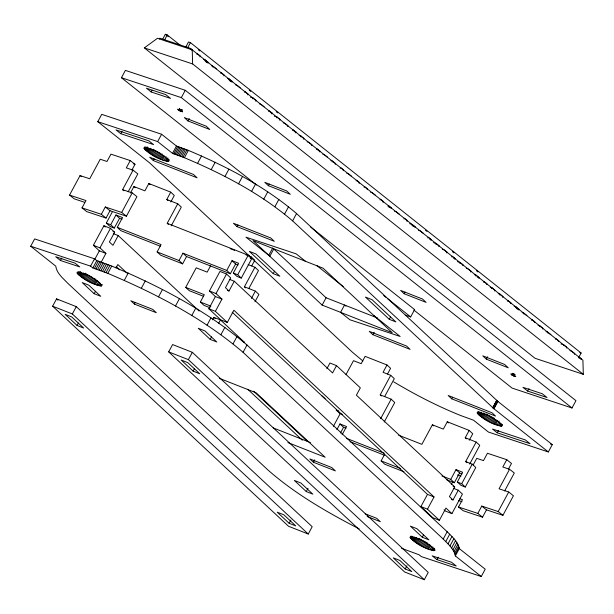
<?xml version="1.0" encoding="UTF-8"?>
<svg xmlns="http://www.w3.org/2000/svg" width="614" height="614" viewBox="0 0 614 614"><rect width="100%" height="100%" fill="white"/><g stroke="black" fill="none" stroke-linecap="round" stroke-linejoin="round"><path stroke-width="0.92" d="M359.129 528.861C327.062 512.222 295.319 494.032 268.057 470.094L67.885 283.361C63.15 278.38 56.718 273.414 55.782 266.161L30.7 246.237L34.645 238.907L94.533 258.809L96.797 260.605L111.756 266.062C159.909 286.285 207.095 310.953 247.005 344.999L447.169 531.724C451.896 536.636 458.044 541.525 459.287 548.601L455.342 555.923L481.261 576.515L485.206 569.193L459.287 548.601M362.866 360.955L352.643 352.436L149.563 162.825L97.772 121.679L101.717 114.35L161.605 134.251L176.464 146.055L188.36 150.392C226.881 166.578 264.626 186.311 296.554 213.542L497.877 401.418L552.278 444.636L548.333 451.958L488.437 432.056L473.486 420.183L460.838 415.586C437.559 406.238 415.202 394.71 393.689 381.839M256.414 184.952L121.442 77.717L125.386 70.387L185.274 90.289L575.947 400.673L572.002 407.995L512.107 388.094L413.882 310.055M84.632 202.305L74.263 198.852L69.535 195.098L80.058 175.566L89.713 178.774L100.235 159.233L106.997 161.482L110.942 154.152L130.26 160.576L134.988 164.329L131.918 170.024M159.402 38.935L159.793 38.206L190.708 48.475L192.205 49.665L191.806 50.394M162.695 39.166L165.327 34.284L167.254 34.921L180.754 45.643M167.254 34.921L164.629 39.81L165.887 40.808M120.743 133.683L116.015 129.922L148.864 140.836L153.584 144.597L120.743 133.683L122.056 131.235M106.061 218.062L101.333 214.301L105.278 206.979L110.006 210.732L106.061 218.062L86.735 211.638L82.015 207.885L85.96 200.555L69.535 195.098M60.441 260.482L55.713 256.729L75.031 263.153L79.759 266.906L60.441 260.482L61.753 258.041M151.174 91.962L146.447 88.209L165.772 94.633L170.492 98.386L151.174 91.962L152.049 90.335M185.881 46.871L188.506 41.982L190.44 42.627L581.113 353.004L578.48 357.893M187.807 47.508L190.44 42.627M130.26 160.576L126.315 167.898L133.077 170.147L137.805 173.9L128.165 191.814M190.309 49.204L190.708 48.475M52.627 306.202L56.572 298.872L76.282 306.632L312.196 526.705L308.251 534.034L288.542 526.275L52.627 306.202L72.337 313.961L308.251 534.034M144.067 148.35L144.152 147.667C153.185 148.611 163.124 153.976 168.919 160.991L168.766 161.275C159.709 160.315 150.399 154.966 144.067 148.35L144.942 146.723M77.264 273.414L77.08 272.225C86.114 273.169 96.06 278.533 101.855 285.548L101.701 285.832C92.714 285.011 83.895 279.523 77.264 273.414L78.147 271.779M144.336 148.857L145.211 147.222M123.913 190.754L122.562 189.688L133.077 170.147M77.748 274.013L79.068 271.572M144.82 149.455L146.132 147.015M101.095 262.385L105.915 253.428L99.345 250.842L93.389 245.285L103.904 225.745L110.474 228.331L114.649 232.222L109.384 241.993L112.961 245.331L118.218 235.561L113.291 233.619M78.446 274.719L80.196 271.457M145.518 150.161L147.268 146.899M196.948 54.477L197.34 53.74L200.333 56.12L199.941 56.856M114.281 228.086L110.704 224.755L115.969 214.984L119.546 218.315L114.281 228.086L109.906 226.366L106.329 223.028L112.469 211.63M79.014 275.218L80.764 271.964M146.078 150.668L147.836 147.406M79.651 275.755L81.409 272.493M146.723 151.197L148.473 147.936M80.365 276.308L82.123 273.053M147.437 151.75L149.187 148.496M81.148 276.876L83.335 272.808M148.212 152.318L150.407 148.25M81.984 277.467L84.179 273.399M149.056 152.909L151.244 148.841M82.882 278.065L85.515 273.184M149.954 153.508L152.142 149.44M105.915 253.428L99.959 247.872L110.474 228.331M83.834 278.679L86.459 273.79M455.342 555.923C454.099 548.847 447.951 543.966 443.224 539.054L243.06 352.321C203.15 318.282 155.964 293.615 107.811 273.383L92.852 267.934L90.588 266.138L94.533 258.809M150.898 154.122L153.531 149.233M548.333 451.958L493.932 408.74L292.609 220.871C260.681 193.633 222.936 173.9 184.415 157.721L172.519 153.385L157.66 141.581L161.605 134.251M572.002 407.995L181.33 97.618L185.274 90.289M130.429 193.049L133.936 186.541L144.889 190.847L148.834 183.525L170.73 192.144L174.299 195.475L170.792 201.991M94.525 259.799L99.345 250.842M84.824 279.293L87.457 274.404M151.896 154.736L154.528 149.847M132.217 192.896L136.945 196.649L126.423 216.189L121.695 212.436L132.217 192.896L122.562 189.688M85.868 279.907L88.493 275.026M152.932 155.35L155.565 150.468M92.852 267.934L96.797 260.605M204.915 60.809L205.306 60.072L203.495 59.474M86.927 280.521L89.56 275.632M153.999 155.964L156.631 151.075M178.674 110.213L177.653 109.169L180.386 110.075L182.611 111.848L178.674 110.213L179.549 108.586M178.858 110.328L179.733 108.701M94.402 268.456L98.347 261.134M88.009 281.112L90.634 276.231M155.073 156.555L157.706 151.673M179.879 110.934L180.754 109.307M160.262 246.191L120.851 230.672L117.274 227.341L122.539 217.571L115.969 214.984M153.293 160.569L149.716 157.23L193.51 174.468L197.086 177.807L153.293 160.569L154.168 158.934M180.102 111.057L180.976 109.422M89.091 281.688L91.716 276.807M156.156 157.13L158.788 152.249M95.984 269.001L99.928 261.671M180.953 111.464L181.828 109.837M181.153 111.548L182.028 109.921M72.337 313.961L76.282 306.632M181.345 111.625L182.22 109.998M207.908 63.188L208.299 62.451L205.306 60.072M90.174 282.24L92.361 278.173M157.238 157.683L159.87 152.802M97.588 269.561L101.533 262.232M91.248 282.77L93.435 278.702M158.312 158.212L160.507 154.145M99.215 270.145L103.16 262.815M92.307 283.277L94.94 278.388M159.371 158.719L162.004 153.83M93.351 283.745L95.538 279.677M160.415 159.187L162.61 155.119M100.873 270.743L104.817 263.421M94.364 284.182L96.559 280.114M161.436 159.625L163.623 155.557M95.354 284.581L97.542 280.514M162.418 160.024L164.613 155.956M102.561 271.373L106.506 264.043M212.889 67.141L213.281 66.412L211.462 65.805M96.759 285.111L98.509 281.849M163.823 160.553L166.018 156.478M104.28 272.017L108.225 264.695M98.01 285.518L99.767 282.263M165.082 160.96L166.831 157.706M77.065 325.458L65.153 314.345L71.723 316.931L83.634 328.045L77.065 325.458L78.385 323.018M94.165 293.707L82.245 282.593L88.815 285.18L100.734 296.293L94.165 293.707L95.477 291.266M106.03 272.693L109.975 265.363M99.107 285.817L100.42 283.369M166.171 161.259L167.929 157.998M187.915 120.912L184.338 117.581L206.235 126.2L209.804 129.531L187.915 120.912L189.227 118.471M100.036 285.994L100.911 284.366M167.1 161.436L168.42 158.995M100.78 286.063L101.655 284.428M167.852 161.505L168.727 159.87M107.811 273.383L111.756 266.062M172.519 153.385L176.464 146.055M101.341 286.009L102.216 284.374M168.405 161.451L169.287 159.817M173.754 153.799L177.699 146.47M175.005 154.229L178.95 146.907M176.279 154.682L180.224 147.352M116.077 267.804L117.827 264.542L126.929 273.03M220.856 73.473L221.255 72.744L224.248 75.123L223.849 75.852M177.576 155.142L181.521 147.813M178.897 155.618L182.842 148.296M180.24 156.117L184.185 148.788M181.606 156.631L185.551 149.309M182.995 157.169L186.94 149.839M184.415 157.721L188.36 150.392M228.83 79.805L229.222 79.076L227.403 78.469M167.975 200.578L166.785 199.466L170.73 192.144M124.327 280.299L128.272 272.969M231.823 82.184L232.215 81.455L229.222 79.076M197.624 163.247L201.569 155.925M168.405 224.425L167.208 223.319L177.73 203.779L166.785 199.466M182.596 263.859L179.019 260.528L182.964 253.198L186.541 256.537L182.596 263.859L160.699 255.24L157.123 251.909L161.068 244.579L117.274 227.341M171.222 225.837L181.307 207.11L177.73 203.779M244.771 92.468L245.163 91.739L248.156 94.119L247.764 94.848M141.358 288.196L145.303 280.874M134.397 304.083L130.82 300.753L152.717 309.372L156.294 312.71L134.397 304.083L135.272 302.456M211.247 169.571L215.192 162.242M252.738 98.808L253.137 98.071L250.405 97.165M255.731 101.18L256.13 100.45L253.137 98.071M158.527 296.861L162.472 289.532M224.985 176.494L228.93 169.172M268.686 111.472L269.078 110.735L272.071 113.114L271.68 113.851M238.524 183.855L242.469 176.533M276.653 117.804L277.052 117.067L274.32 116.161M175.45 306.056L179.395 298.726M203.464 296.278L189.281 290.698L185.712 287.367L196.227 267.827L207.179 272.132L210.686 265.624M279.646 120.183L280.045 119.446L277.052 117.067M251.563 191.468L255.508 184.139M287.621 126.515L288.012 125.778L285.019 123.406L283.2 122.8M168.673 351.883L172.618 344.561L192.328 352.321L428.242 572.394L424.297 579.716L404.588 571.964L168.673 351.883L188.383 359.643L424.297 579.716M237.05 226.627L233.481 223.289L270.705 237.94L274.274 241.279L237.05 226.627L237.933 224.993M191.752 315.573L195.697 308.243M292.594 130.467L292.993 129.738L295.986 132.117L295.587 132.847M210.08 307.767L203.948 305.35L200.371 302.019L204.324 294.689L185.712 287.367M453.347 488.268L458.267 490.202L462.442 494.093L451.919 513.634L445.964 508.077L439.386 520.288L427.474 509.175L434.044 496.964L233.88 310.231L227.303 322.442L215.384 311.329L221.961 299.118L215.391 296.531L209.435 290.975L219.958 271.434L226.528 274.021L230.695 277.912L225.438 287.682L229.007 291.013L234.272 281.243L229.344 279.309M268.387 185.681L264.811 182.343L286.707 190.962L290.284 194.3L268.387 185.681L269.262 184.054M263.797 199.151L267.742 191.829M232.015 260.674L235.592 264.005L230.334 273.775L226.758 270.436L232.015 260.674L238.585 263.252L233.328 273.023L236.897 276.361L241.279 278.081L251.801 258.548L248.225 255.209L167.208 223.319M221.961 299.118L216.005 293.561L226.528 274.021M300.568 136.799L300.96 136.07L299.141 135.464M227.303 322.442L220.733 319.856L208.821 308.742L215.391 296.531M303.562 139.178L303.953 138.449L300.96 136.07M188.383 359.643L192.328 352.321M207.041 325.174L210.986 317.852M212.582 319.787L213.895 317.346L220.464 319.932L244.295 342.159L242.653 341.514M241.279 278.081L237.702 274.75L248.225 255.209M274.918 206.734L278.863 199.404M250.328 258.532L251.203 256.905L245.945 254.841M311.528 145.51L311.927 144.781L308.934 142.402L307.115 141.796M218.714 323.187L220.464 319.932M193.118 371.148L181.199 360.027L187.769 362.613L199.688 373.734L193.118 371.148L194.431 368.699M210.211 339.396L198.299 328.283L204.869 330.869L216.78 341.983L210.211 339.396L211.531 336.956M251.709 265.939L254.779 260.244L251.203 256.905M316.509 149.471L316.901 148.734L319.894 151.113L319.503 151.842M245.592 287.905L244.403 286.792L254.917 267.251L248.11 264.573M284.627 214.033L288.572 206.703M220.948 334.653L224.893 327.323M248.854 288.496L258.494 270.582L254.917 267.251M272.716 247.979L268.771 255.301L245.953 237.173L296.178 253.866L305.549 261.311M269.822 256.284L273.767 248.954L326.088 297.767L377.464 317.991M292.609 220.871L296.554 213.542M251.402 298.427L255.347 291.097L244.403 286.792M254.979 301.758L258.924 294.436L255.347 291.097M233.082 343.779L237.027 336.449M332.228 161.958L332.627 161.221L330.808 160.622M273.23 273.629L249.399 251.402L255.969 253.989L279.8 276.216L273.23 273.629L274.55 271.188M335.221 164.337L335.62 163.6L332.627 161.221M340.202 168.29L340.593 167.561L343.587 169.932L343.195 170.669M243.06 352.321L247.005 344.999M356.143 180.953L356.534 180.224L359.528 182.604L359.136 183.333M364.117 187.285L364.509 186.556L367.502 188.935L367.111 189.665M322.143 305.097L253.037 240.627L323.102 268.211L392.216 332.681L322.143 305.097L326.088 297.767M380.058 199.957L380.45 199.22L383.443 201.599L383.052 202.328M391.018 208.668L391.417 207.931L388.424 205.552L388.025 206.289L389.522 207.478M403.966 218.952L404.365 218.223L407.358 220.595L406.959 221.332M326.878 368.73L329.941 363.027L336.51 365.614L360.341 387.848L356.396 395.17L454.698 486.871L449.433 496.642L453.009 499.973L458.267 490.202M409.607 223.649L412.332 224.555L411.94 225.284L413.437 226.474M336.51 365.614L332.565 372.944L234.272 281.243M414.934 227.664L415.325 226.927L412.332 224.555M346.058 374.509L353.503 360.671L361.17 363.688L365.115 356.358L387.012 364.977L390.588 368.316L387.518 374.01M372.859 334.699L369.29 331.36L406.514 346.012L410.083 349.351L372.859 334.699L374.179 332.251M427.881 237.948L428.273 237.219L431.266 239.598L430.874 240.327M389.284 319.318L365.453 297.084L372.023 299.67L395.846 321.905L389.284 319.318L390.596 316.878M313.455 462.273L309.886 458.934L331.783 467.553L335.351 470.892L313.455 462.273L314.775 459.825M404.196 293.753L400.62 290.414L422.516 299.033L426.093 302.372L404.196 293.753L405.071 292.126M333.394 426.293L340.409 413.268M435.856 244.28L436.247 243.551L433.522 242.645M336.902 429.646L339.972 423.944L346.534 426.53L342.151 434.674M289.156 523.305L277.236 512.191L283.806 514.778L295.725 525.891L289.156 523.305L290.906 520.05M306.248 491.553L294.336 480.44L300.906 483.026L312.818 494.14L306.248 491.553L308.005 488.299M438.849 246.659L439.24 245.93L436.247 243.551M340.478 432.977L343.541 427.275L339.972 423.944M405.286 315.135L410.666 316.924L414.611 309.602L310.646 226.996M446.815 252.991L447.215 252.262L444.221 249.883L442.402 249.276M387.012 364.977L383.067 372.307L390.727 375.323L394.303 378.654L384.663 396.567M451.797 256.951L452.188 256.215L455.181 258.594L454.79 259.331M381.401 395.976L380.212 394.863L390.727 375.323M459.763 263.283L460.162 262.546L457.43 261.641M462.756 265.662L463.156 264.926L460.162 262.546M380.634 418.71L391.156 399.169L380.212 394.863M384.211 422.041L394.733 402.508L391.156 399.169M470.731 271.994L471.122 271.258L468.129 268.878L466.31 268.28M475.704 275.947L476.103 275.218L474.284 274.611M478.697 278.326L479.097 277.589L476.103 275.218M403.966 471.79L384.702 464.199L381.125 460.868L384.633 454.352M483.678 282.279L484.07 281.55L487.063 283.929L486.672 284.658M491.653 288.611L492.044 287.882L490.225 287.275M494.646 290.99L495.037 290.261L492.044 287.882M499.619 294.943L500.019 294.213L498.2 293.607M469.242 440.253L472.749 433.745L469.173 430.406L447.276 421.787L443.331 429.117L432.386 424.804L421.864 444.344L398.716 435.234M502.613 297.322L503.012 296.593L500.019 294.213M451.743 398.831L448.166 395.5L491.96 412.738L495.529 416.069L451.743 398.831L452.618 397.204M507.594 301.282L507.985 300.545L510.978 302.925L510.587 303.654M486.357 359.182L482.781 355.844L504.677 364.47L508.254 367.801L486.357 359.182L487.669 356.742M515.56 307.614L515.96 306.877L514.141 306.271M518.554 309.986L518.953 309.256L515.96 306.877M523.535 313.946L523.926 313.209L522.107 312.61M439.386 520.288L432.816 517.702L420.905 506.588L427.482 494.377L232.207 312.211M410.167 537.611L410.252 536.928C419.293 537.872 429.232 543.236 435.027 550.244L434.873 550.535C425.809 549.576 416.507 544.219 410.167 537.611L411.042 535.984M477.239 413.053L477.324 412.37C486.357 413.314 496.304 418.679 502.099 425.686L501.945 425.978C492.881 425.018 483.571 419.661 477.239 413.053L478.114 411.426M410.444 538.11L411.319 536.482M477.508 413.552L478.383 411.925M410.927 538.716L412.24 536.275M466.417 438.849L465.228 437.736L469.173 430.406M477.991 414.158L479.304 411.718M411.618 539.414L412.938 536.974M478.69 414.857L480.002 412.416M412.186 539.921L413.936 536.667M479.258 415.363L481.008 412.109M412.831 540.45L414.58 537.196M479.895 415.893L481.652 412.639M531.501 320.278L531.901 319.541L534.894 321.92L534.495 322.657M413.537 541.003L415.294 537.749M480.608 416.445L482.366 413.191M414.32 541.579L416.515 537.511M481.391 417.021L483.579 412.953M415.164 542.17L417.351 538.094M482.228 417.612L484.423 413.537M416.054 542.768L418.249 538.693M483.126 418.211L485.321 414.135M456.018 469.633L459.594 472.964L454.329 482.734L450.76 479.396L456.018 469.633L462.588 472.22L457.323 481.982L460.899 485.321L465.282 487.04L475.796 467.507L472.227 464.169L465.658 461.582L476.18 442.049L465.228 437.736M417.006 543.375L419.638 538.493M484.078 418.817L486.702 413.936M418.004 543.989L420.628 539.107M485.068 419.431L487.7 414.55M405.202 568.986L393.29 557.873L399.86 560.459L411.771 571.573L405.202 568.986L406.959 565.732M422.302 537.242L410.382 526.121L416.952 528.708L428.864 539.829L422.302 537.242L423.614 534.794M451.29 484.446L452.602 482.005M419.04 544.61L421.672 539.721M486.104 420.053L488.736 415.164M492.781 407.604L496.726 400.274M492.919 407.734L496.864 400.405M493.05 407.865L496.995 400.535M493.18 407.988L497.125 400.666M493.303 408.11L497.248 400.788M493.426 408.241L497.371 400.911M493.549 408.364L497.493 401.034M493.671 408.487L497.616 401.165M420.106 545.217L422.731 540.335M487.171 420.659L489.803 415.778M511.846 374.908L510.825 373.872L513.557 374.778L515.783 376.543L511.846 374.908L512.728 373.281M493.802 408.617L497.747 401.287M493.932 408.74L497.877 401.418M512.03 375.031L512.905 373.404M512.222 375.154L513.097 373.527M421.181 545.815L423.814 540.926M488.245 421.258L490.878 416.369M512.836 375.515L513.711 373.888M513.051 375.638L513.933 374.01M539.476 326.61L539.867 325.88L538.048 325.274M513.273 375.753L514.148 374.126M513.488 375.868L514.371 374.233M513.918 376.067L514.793 374.44M422.263 546.391L424.888 541.502M489.327 421.833L491.96 416.944M514.125 376.159L515 374.532M423.345 546.944L425.97 542.055M490.409 422.386L493.042 417.505M424.42 547.473L427.045 542.584M491.484 422.916L494.116 418.034M469.672 464.107L479.749 445.38L476.18 442.049M542.469 328.989L542.86 328.252L539.867 325.88M425.479 547.972L427.674 543.904M492.551 423.414L494.738 419.347M426.523 548.448L428.71 544.372M493.587 423.89L495.782 419.815M465.282 487.04L461.705 483.709L472.227 464.169M427.536 548.885L429.731 544.81M494.608 424.328L496.803 420.252M473.225 464.867L476.733 458.351L483.494 460.6L487.439 453.27L506.757 459.686L511.485 463.447L508.415 469.142M428.526 549.284L430.713 545.217M495.59 424.727L497.785 420.659M429.93 549.806L431.68 546.552M496.995 425.249L499.19 421.181M547.45 332.942L547.841 332.212L546.023 331.606M431.181 550.221L432.939 546.959M498.253 425.663L500.003 422.401M432.279 550.512L433.591 548.072M499.351 425.955L500.663 423.514M433.208 550.697L434.52 548.256M500.272 426.139L501.592 423.698M497.24 432.801L492.512 429.04L525.354 439.954L530.082 443.715L497.24 432.801L498.553 430.353M433.952 550.758L434.827 549.131M501.024 426.2L501.899 424.573M501.584 426.147L502.459 424.52M482.55 517.172L477.822 513.419L481.767 506.097L486.495 509.85L482.55 517.172L463.232 510.756L458.504 507.003L462.449 499.673L459.855 498.814M443.224 539.054L447.169 531.724M445.779 541.51L449.724 534.18M555.417 339.273L555.808 338.544L558.801 340.923L558.41 341.653M436.93 559.6L432.202 555.847L451.528 562.27L456.248 566.024L436.93 559.6L438.242 557.159M527.672 391.08L522.944 387.327L542.262 393.751L546.99 397.504L527.672 391.08L528.984 388.639M448.013 543.82L451.958 536.49M449.947 545.984L453.892 538.655M451.582 548.003L455.527 540.673M452.917 549.883L456.862 542.553M563.391 345.605L563.782 344.876L561.058 343.97M453.953 551.61L457.898 544.28M454.705 553.199L458.65 545.869M566.384 347.984L566.776 347.255L563.782 344.876M455.166 554.634L459.111 547.304M506.757 459.686L502.812 467.016L509.574 469.265L514.302 473.018L504.654 490.931M509.574 469.265L499.052 488.805L508.714 492.014L513.434 495.767L502.92 515.307L486.495 509.85M574.351 354.316L574.75 353.587L571.757 351.208L569.938 350.602M579.486 358.399L579.885 357.663L581.381 358.852L580.982 359.589M502.92 515.307L498.192 511.554L508.714 492.014M144.328 47.892L157.468 38.291L192.243 49.849L582.916 360.226L583.3 374.325L535.001 358.269L144.328 47.892L192.627 63.94L583.3 374.325M205.575 61.546L208.299 62.451M229.49 80.549L232.215 81.455M235.377 84.801L237.196 85.407L240.189 87.787M259.292 103.804L261.103 104.403L264.097 106.782M270.252 112.508L272.071 113.114M294.167 131.511L295.986 132.117M121.442 77.717L181.33 97.618M318.075 150.507L319.894 151.113M322.834 154.291L324.652 154.889L327.646 157.268M346.749 173.286L348.568 173.892L351.561 176.272M370.664 192.282L372.483 192.888L375.476 195.267M394.572 211.285L396.391 211.884L399.384 214.263M97.772 121.679L157.66 141.581M418.487 230.281L420.306 230.887L423.299 233.266M429.455 238.992L431.266 239.598M453.362 257.987L455.181 258.594M477.278 276.991L479.097 277.589M133.23 163.746L134.988 164.329M579.823 352.582L581.113 353.004M105.278 206.979L121.695 212.436M110.006 210.732L126.423 216.189M82.015 207.885L101.333 214.301M30.7 246.237L90.588 266.138M550.459 444.029L552.278 444.636M457.43 474.967L460.937 476.142M481.767 506.097L498.192 511.554M458.535 500.556L461.989 501.707M458.504 507.003L477.822 513.419M481.261 576.515L421.373 556.614L419.017 554.749L401.564 548.31M230.181 248.632L234.563 250.358M250.021 257.842L251.801 258.548M119.546 218.315L122.009 219.29M235.592 264.005L238.055 264.972M106.329 223.028L110.704 224.755M182.964 253.198L226.758 270.436M233.328 273.023L237.702 274.75M186.541 256.537L230.334 273.775M113.007 231.578L114.649 232.222M157.123 251.909L179.019 260.528M227.364 290.368L229.007 291.013M93.389 245.285L99.959 247.872M209.435 290.975L216.005 293.561M200.371 302.019L210.886 306.156M208.821 308.742L215.384 311.329M338.813 411.127L336.18 410.091L339.757 413.422L342.389 414.458M219.313 378.308L256.038 392.768L325.144 457.238L287.897 442.571M343.541 427.275L346.004 428.25M459.594 472.964L462.058 473.931M346.534 438.365L384.195 453.193M441.996 475.95L450.76 479.396M457.323 481.982L461.705 483.709M350.11 441.704L384.264 455.151M446.447 479.634L454.329 482.734M453.055 486.227L454.698 486.871M381.125 460.868L400.389 468.451M273.215 427.912L310.461 442.579M451.367 499.328L453.009 499.973M427.482 494.377L434.044 496.964M451.919 513.634L445.35 511.048L444.029 509.812M420.905 506.588L427.474 509.175M365.33 513.849L376.72 518.331L380.296 521.67L367.157 516.497M198.253 49.726L199.757 50.924M249.246 90.243L250.742 91.432M276.239 111.687L277.743 112.876M425.456 230.235L426.96 231.432M452.457 251.686L453.953 252.876M476.449 270.751L477.953 271.941M213.281 66.412L216.274 68.783M523.926 313.209L526.919 315.588M547.841 332.212L550.835 334.584M205.667 61.4L207.164 62.59M229.575 80.403L231.071 81.593M516.313 308.205L517.809 309.395M165.327 34.284L168.32 36.663M383.742 295.534L385.983 297.314M387.48 298.504L410.666 316.924M317.054 265.77L343.234 286.569M374.003 315.696L400.151 336.464L349.919 319.771L340.57 312.349L344.515 305.02L345.958 306.163M80.058 175.566L81.409 176.632M447.276 421.787L448.473 422.9M432.386 424.804L433.576 425.916M465.658 461.582L466.847 462.695M148.834 183.525L150.023 184.63M133.936 186.541L135.126 187.654M321.521 395.439L325.09 398.77M213.895 317.346L215.299 318.651M118.218 235.561L199.089 310.999M103.904 225.745L105.301 227.042M253.605 391.21L307.499 441.481M116.161 266.53L119.661 269.792M247.741 389.276L302.334 440.2M56.572 298.872L57.969 300.177M192.243 49.849L192.627 63.94"/></g></svg>
